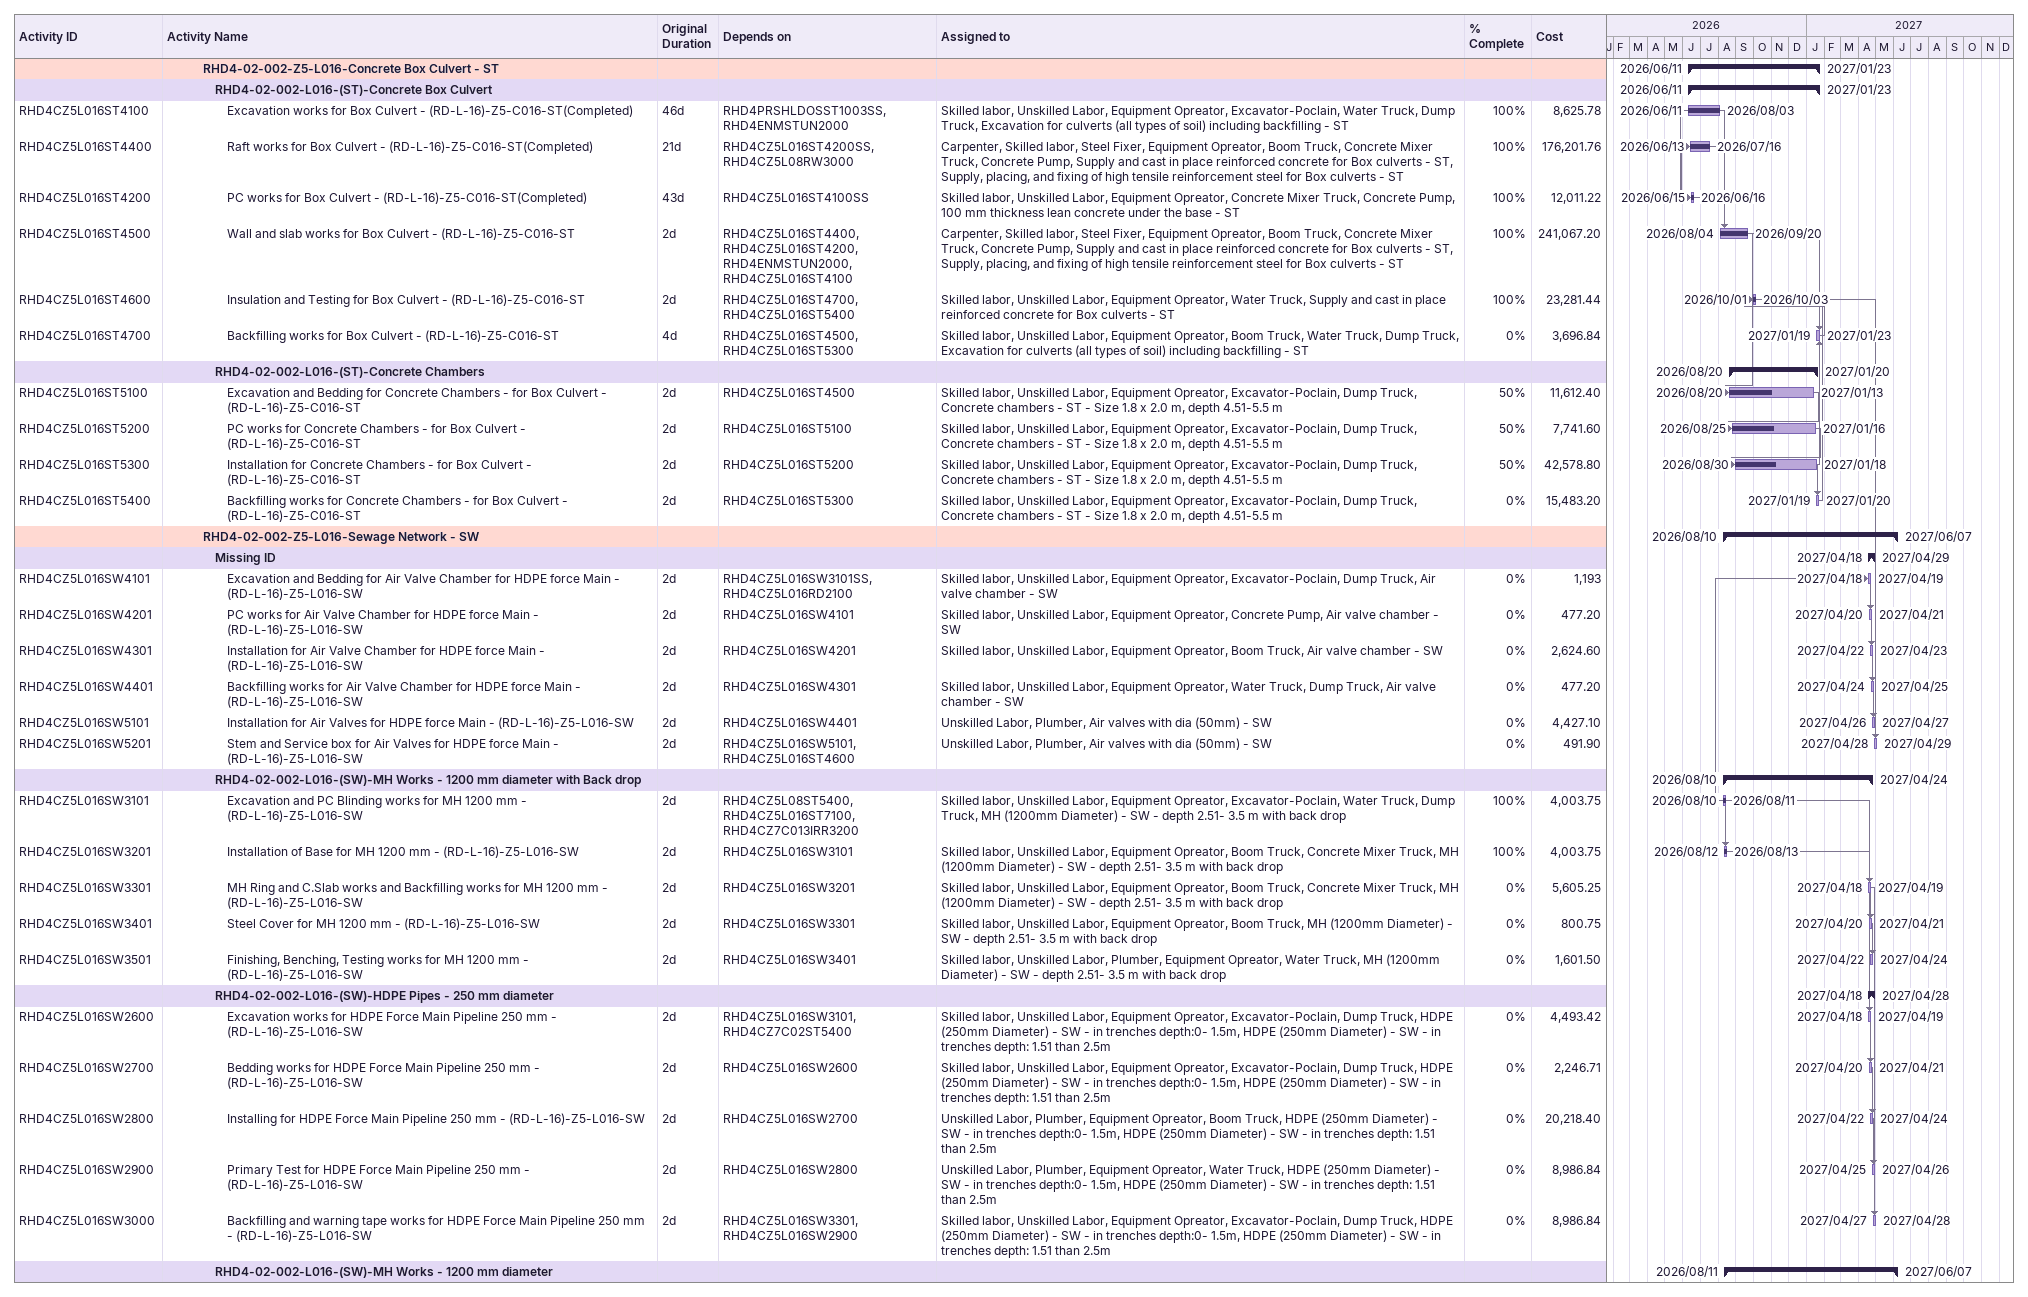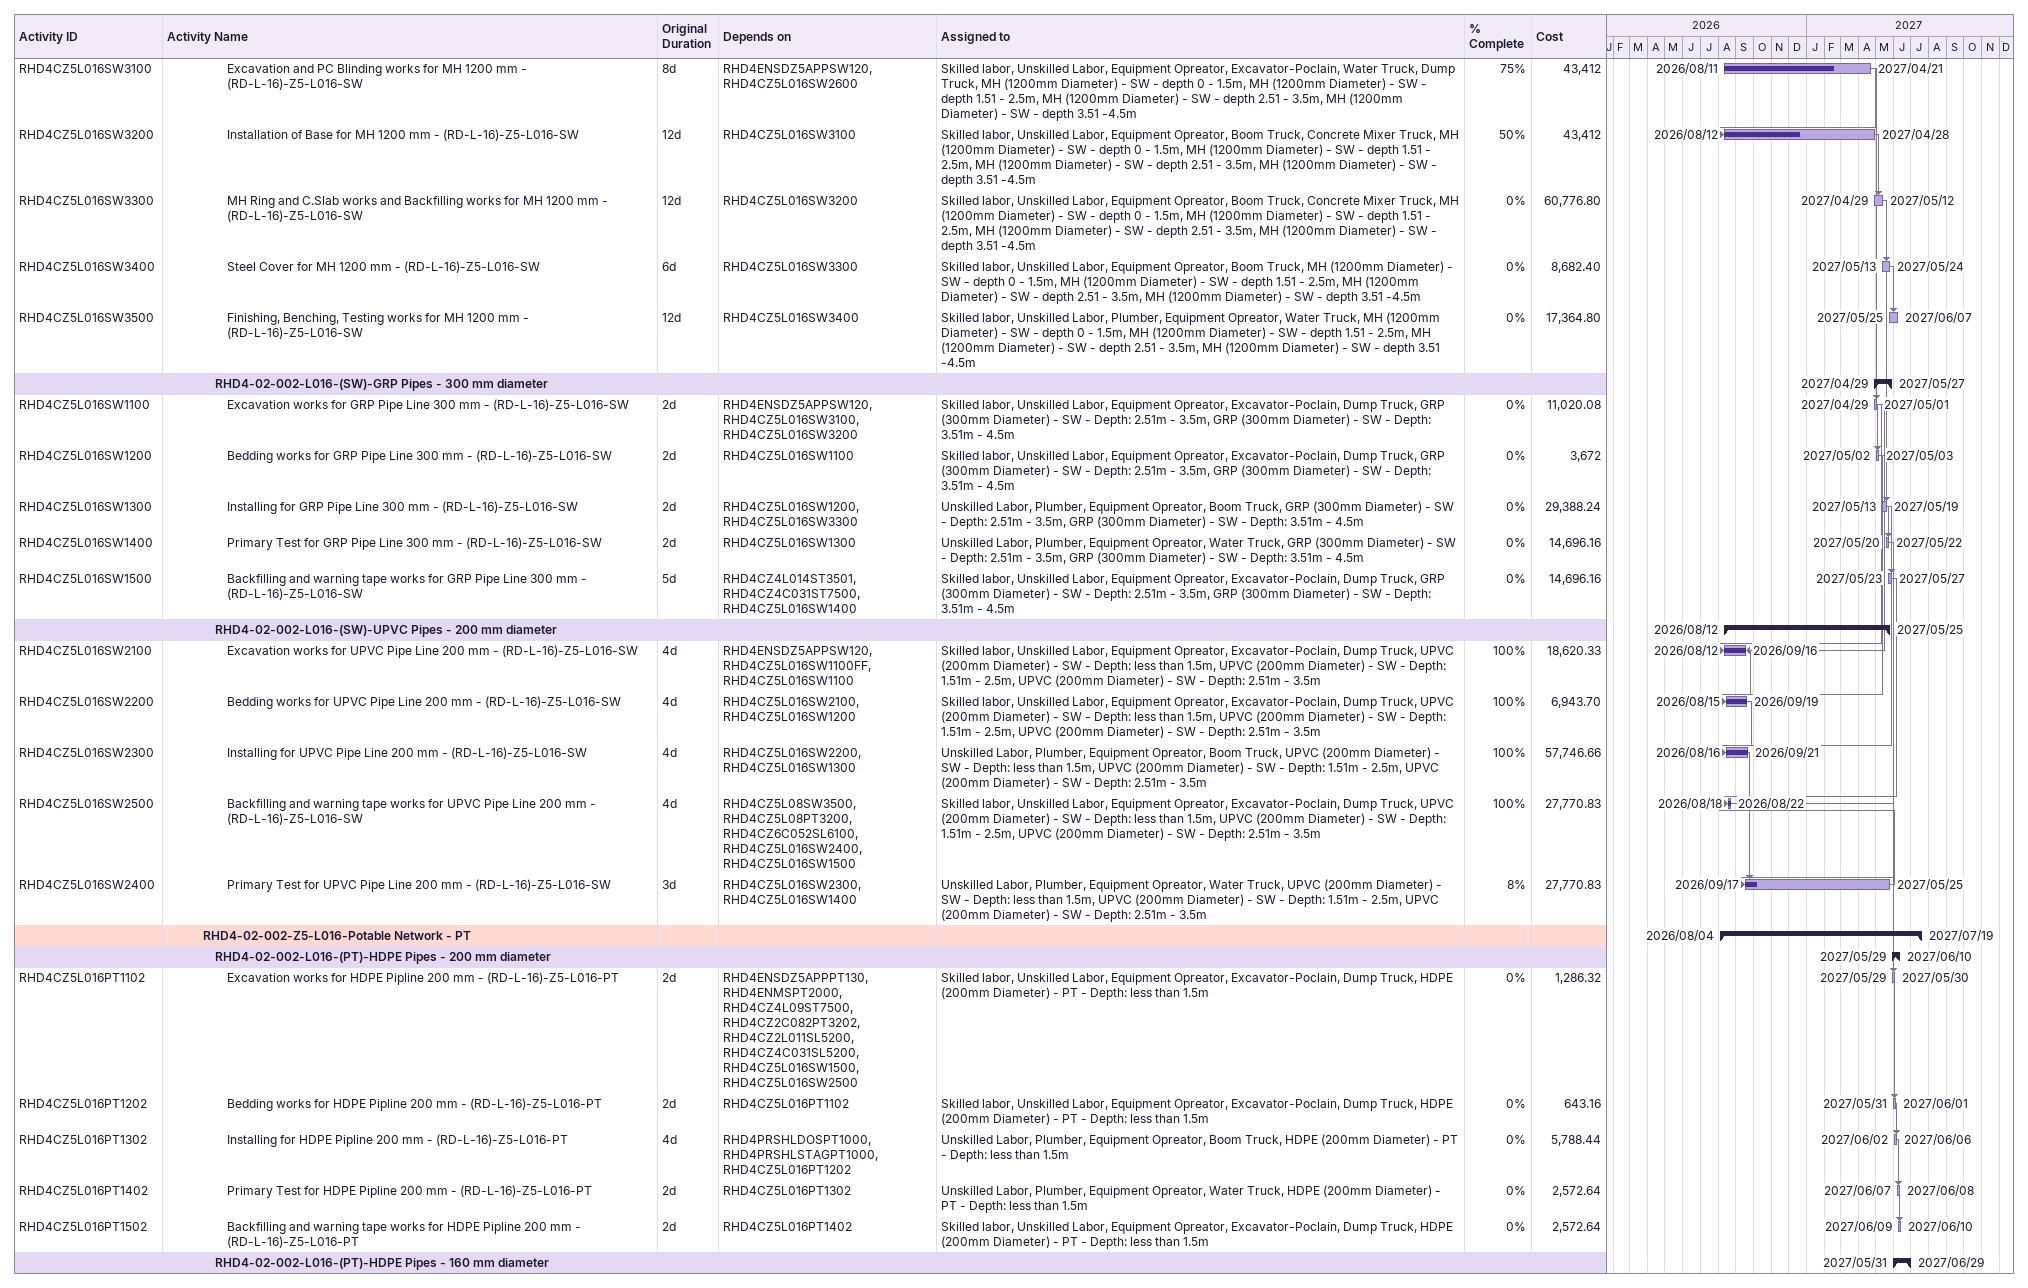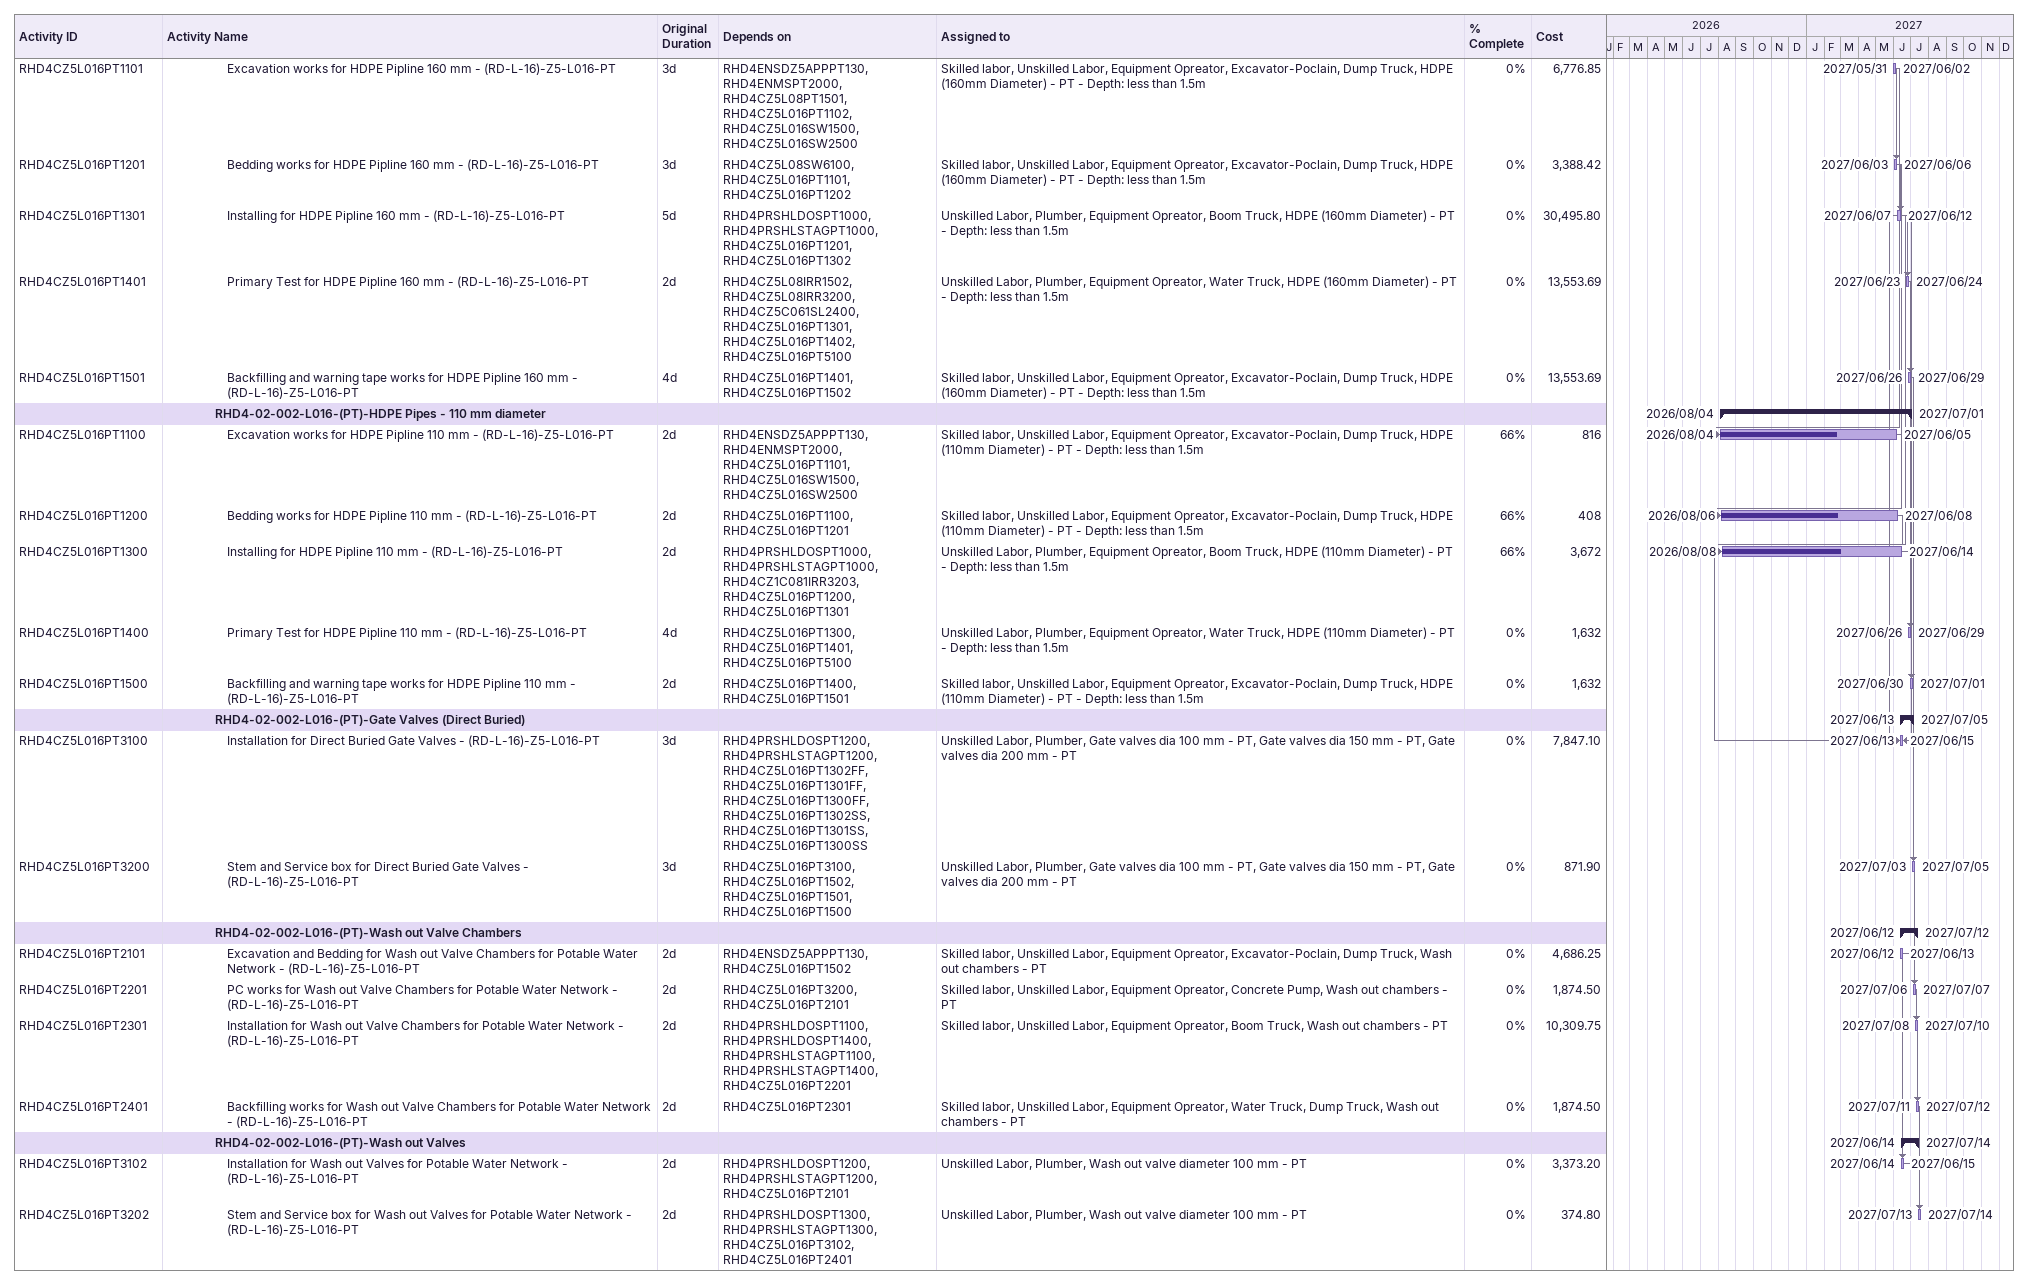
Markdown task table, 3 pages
| ID | Level | Task | Original duration | Start | Finish | Predecessors | Resources | % complete | Cost |
|---|---|---|---|---|---|---|---|---|---|
|  | 4 | **RHD4-02-002-Z5-L016-Concrete Box Culvert - ST** |  | 2026-06-11 | 2027-01-23 |  |  |  |  |
|  | 5 | **RHD4-02-002-L016-(ST)-Concrete Box Culvert** |  | 2026-06-11 | 2027-01-23 |  |  |  |  |
| RHD4CZ5L016ST4100 | 6 | Excavation works for Box Culvert - (RD-L-16)-Z5-C016-ST(Completed) | 46d | 2026-06-11 | 2026-08-03 | RHD4PRSHLDOSST1003SS, RHD4ENMSTUN2000 | Skilled labor, Unskilled Labor, Equipment Opreator, Excavator-Poclain, Water Truck, Dump Truck, Excavation for culverts (all types of soil) including backfilling - ST | 100 | 8625.78 |
| RHD4CZ5L016ST4400 | 6 | Raft works for Box Culvert - (RD-L-16)-Z5-C016-ST(Completed) | 21d | 2026-06-13 | 2026-07-16 | RHD4CZ5L016ST4200SS, RHD4CZ5L08RW3000 | Carpenter, Skilled labor, Steel Fixer, Equipment Opreator, Boom Truck, Concrete Mixer Truck, Concrete Pump, Supply and cast in place reinforced concrete for Box culverts - ST, Supply, placing, and fixing of high tensile reinforcement steel for Box culverts - ST | 100 | 176201.76 |
| RHD4CZ5L016ST4200 | 6 | PC works for Box Culvert - (RD-L-16)-Z5-C016-ST(Completed) | 43d | 2026-06-15 | 2026-06-16 | RHD4CZ5L016ST4100SS | Skilled labor, Unskilled Labor, Equipment Opreator, Concrete Mixer Truck, Concrete Pump, 100 mm thickness lean concrete under the base - ST | 100 | 12011.22 |
| RHD4CZ5L016ST4500 | 6 | Wall and slab works for Box Culvert - (RD-L-16)-Z5-C016-ST | 2d | 2026-08-04 | 2026-09-20 | RHD4CZ5L016ST4400, RHD4CZ5L016ST4200, RHD4ENMSTUN2000, RHD4CZ5L016ST4100 | Carpenter, Skilled labor, Steel Fixer, Equipment Opreator, Boom Truck, Concrete Mixer Truck, Concrete Pump, Supply and cast in place reinforced concrete for Box culverts - ST, Supply, placing, and fixing of high tensile reinforcement steel for Box culverts - ST | 100 | 241067.20 |
| RHD4CZ5L016ST4600 | 6 | Insulation and Testing for Box Culvert - (RD-L-16)-Z5-C016-ST | 2d | 2026-10-01 | 2026-10-03 | RHD4CZ5L016ST4700, RHD4CZ5L016ST5400 | Skilled labor, Unskilled Labor, Equipment Opreator, Water Truck, Supply and cast in place reinforced concrete for Box culverts - ST | 100 | 23281.44 |
| RHD4CZ5L016ST4700 | 6 | Backfilling works for Box Culvert - (RD-L-16)-Z5-C016-ST | 4d | 2027-01-19 | 2027-01-23 | RHD4CZ5L016ST4500, RHD4CZ5L016ST5300 | Skilled labor, Unskilled Labor, Equipment Opreator, Boom Truck, Water Truck, Dump Truck, Excavation for culverts (all types of soil) including backfilling - ST | 0 | 3696.84 |
|  | 5 | **RHD4-02-002-L016-(ST)-Concrete Chambers** |  | 2026-08-20 | 2027-01-20 |  |  |  |  |
| RHD4CZ5L016ST5100 | 6 | Excavation and Bedding for Concrete Chambers - for Box Culvert - (RD-L-16)-Z5-C016-ST | 2d | 2026-08-20 | 2027-01-13 | RHD4CZ5L016ST4500 | Skilled labor, Unskilled Labor, Equipment Opreator, Excavator-Poclain, Dump Truck, Concrete chambers - ST - Size 1.8 x 2.0 m, depth 4.51-5.5 m | 50 | 11612.40 |
| RHD4CZ5L016ST5200 | 6 | PC works for Concrete Chambers - for Box Culvert - (RD-L-16)-Z5-C016-ST | 2d | 2026-08-25 | 2027-01-16 | RHD4CZ5L016ST5100 | Skilled labor, Unskilled Labor, Equipment Opreator, Excavator-Poclain, Dump Truck, Concrete chambers - ST - Size 1.8 x 2.0 m, depth 4.51-5.5 m | 50 | 7741.60 |
| RHD4CZ5L016ST5300 | 6 | Installation for Concrete Chambers - for Box Culvert - (RD-L-16)-Z5-C016-ST | 2d | 2026-08-30 | 2027-01-18 | RHD4CZ5L016ST5200 | Skilled labor, Unskilled Labor, Equipment Opreator, Excavator-Poclain, Dump Truck, Concrete chambers - ST - Size 1.8 x 2.0 m, depth 4.51-5.5 m | 50 | 42578.80 |
| RHD4CZ5L016ST5400 | 6 | Backfilling works for Concrete Chambers - for Box Culvert - (RD-L-16)-Z5-C016-ST | 2d | 2027-01-19 | 2027-01-20 | RHD4CZ5L016ST5300 | Skilled labor, Unskilled Labor, Equipment Opreator, Excavator-Poclain, Dump Truck, Concrete chambers - ST - Size 1.8 x 2.0 m, depth 4.51-5.5 m | 0 | 15483.20 |
|  | 4 | **RHD4-02-002-Z5-L016-Sewage Network - SW** |  | 2026-08-10 | 2027-06-07 |  |  |  |  |
|  | 5 | **Missing ID** |  | 2027-04-18 | 2027-04-29 |  |  |  |  |
| RHD4CZ5L016SW4101 | 6 | Excavation and Bedding for Air Valve Chamber for HDPE force Main - (RD-L-16)-Z5-L016-SW | 2d | 2027-04-18 | 2027-04-19 | RHD4CZ5L016SW3101SS, RHD4CZ5L016RD2100 | Skilled labor, Unskilled Labor, Equipment Opreator, Excavator-Poclain, Dump Truck, Air valve chamber - SW | 0 | 1193 |
| RHD4CZ5L016SW4201 | 6 | PC works for Air Valve Chamber for HDPE force Main - (RD-L-16)-Z5-L016-SW | 2d | 2027-04-20 | 2027-04-21 | RHD4CZ5L016SW4101 | Skilled labor, Unskilled Labor, Equipment Opreator, Concrete Pump, Air valve chamber - SW | 0 | 477.20 |
| RHD4CZ5L016SW4301 | 6 | Installation for Air Valve Chamber for HDPE force Main - (RD-L-16)-Z5-L016-SW | 2d | 2027-04-22 | 2027-04-23 | RHD4CZ5L016SW4201 | Skilled labor, Unskilled Labor, Equipment Opreator, Boom Truck, Air valve chamber - SW | 0 | 2624.60 |
| RHD4CZ5L016SW4401 | 6 | Backfilling works for Air Valve Chamber for HDPE force Main - (RD-L-16)-Z5-L016-SW | 2d | 2027-04-24 | 2027-04-25 | RHD4CZ5L016SW4301 | Skilled labor, Unskilled Labor, Equipment Opreator, Water Truck, Dump Truck, Air valve chamber - SW | 0 | 477.20 |
| RHD4CZ5L016SW5101 | 6 | Installation for Air Valves for HDPE force Main - (RD-L-16)-Z5-L016-SW | 2d | 2027-04-26 | 2027-04-27 | RHD4CZ5L016SW4401 | Unskilled Labor, Plumber, Air valves with dia (50mm) - SW | 0 | 4427.10 |
| RHD4CZ5L016SW5201 | 6 | Stem and Service box for Air Valves for HDPE force Main - (RD-L-16)-Z5-L016-SW | 2d | 2027-04-28 | 2027-04-29 | RHD4CZ5L016SW5101, RHD4CZ5L016ST4600 | Unskilled Labor, Plumber, Air valves with dia (50mm) - SW | 0 | 491.90 |
|  | 5 | **RHD4-02-002-L016-(SW)-MH Works - 1200 mm diameter with Back drop** |  | 2026-08-10 | 2027-04-24 |  |  |  |  |
| RHD4CZ5L016SW3101 | 6 | Excavation and PC Blinding works for MH 1200 mm - (RD-L-16)-Z5-L016-SW | 2d | 2026-08-10 | 2026-08-11 | RHD4CZ5L08ST5400, RHD4CZ5L016ST7100, RHD4CZ7C013IRR3200 | Skilled labor, Unskilled Labor, Equipment Opreator, Excavator-Poclain, Water Truck, Dump Truck, MH (1200mm Diameter) - SW - depth 2.51- 3.5 m with back drop | 100 | 4003.75 |
| RHD4CZ5L016SW3201 | 6 | Installation of Base for MH 1200 mm - (RD-L-16)-Z5-L016-SW | 2d | 2026-08-12 | 2026-08-13 | RHD4CZ5L016SW3101 | Skilled labor, Unskilled Labor, Equipment Opreator, Boom Truck, Concrete Mixer Truck, MH (1200mm Diameter) - SW - depth 2.51- 3.5 m with back drop | 100 | 4003.75 |
| RHD4CZ5L016SW3301 | 6 | MH Ring and C.Slab works and Backfilling works for MH 1200 mm - (RD-L-16)-Z5-L016-SW | 2d | 2027-04-18 | 2027-04-19 | RHD4CZ5L016SW3201 | Skilled labor, Unskilled Labor, Equipment Opreator, Boom Truck, Concrete Mixer Truck, MH (1200mm Diameter) - SW - depth 2.51- 3.5 m with back drop | 0 | 5605.25 |
| RHD4CZ5L016SW3401 | 6 | Steel Cover for MH 1200 mm - (RD-L-16)-Z5-L016-SW | 2d | 2027-04-20 | 2027-04-21 | RHD4CZ5L016SW3301 | Skilled labor, Unskilled Labor, Equipment Opreator, Boom Truck, MH (1200mm Diameter) - SW - depth 2.51- 3.5 m with back drop | 0 | 800.75 |
| RHD4CZ5L016SW3501 | 6 | Finishing, Benching, Testing works for MH 1200 mm - (RD-L-16)-Z5-L016-SW | 2d | 2027-04-22 | 2027-04-24 | RHD4CZ5L016SW3401 | Skilled labor, Unskilled Labor, Plumber, Equipment Opreator, Water Truck, MH (1200mm Diameter) - SW - depth 2.51- 3.5 m with back drop | 0 | 1601.50 |
|  | 5 | **RHD4-02-002-L016-(SW)-HDPE Pipes - 250 mm diameter** |  | 2027-04-18 | 2027-04-28 |  |  |  |  |
| RHD4CZ5L016SW2600 | 6 | Excavation works for HDPE Force Main Pipeline 250 mm - (RD-L-16)-Z5-L016-SW | 2d | 2027-04-18 | 2027-04-19 | RHD4CZ5L016SW3101, RHD4CZ7C02ST5400 | Skilled labor, Unskilled Labor, Equipment Opreator, Excavator-Poclain, Dump Truck, HDPE (250mm Diameter) - SW - in trenches depth:0- 1.5m, HDPE (250mm Diameter) - SW - in trenches depth: 1.51 than 2.5m | 0 | 4493.42 |
| RHD4CZ5L016SW2700 | 6 | Bedding works for HDPE Force Main Pipeline 250 mm - (RD-L-16)-Z5-L016-SW | 2d | 2027-04-20 | 2027-04-21 | RHD4CZ5L016SW2600 | Skilled labor, Unskilled Labor, Equipment Opreator, Excavator-Poclain, Dump Truck, HDPE (250mm Diameter) - SW - in trenches depth:0- 1.5m, HDPE (250mm Diameter) - SW - in trenches depth: 1.51 than 2.5m | 0 | 2246.71 |
| RHD4CZ5L016SW2800 | 6 | Installing for HDPE Force Main Pipeline 250 mm - (RD-L-16)-Z5-L016-SW | 2d | 2027-04-22 | 2027-04-24 | RHD4CZ5L016SW2700 | Unskilled Labor, Plumber, Equipment Opreator, Boom Truck, HDPE (250mm Diameter) - SW - in trenches depth:0- 1.5m, HDPE (250mm Diameter) - SW - in trenches depth: 1.51 than 2.5m | 0 | 20218.40 |
| RHD4CZ5L016SW2900 | 6 | Primary Test for HDPE Force Main Pipeline 250 mm - (RD-L-16)-Z5-L016-SW | 2d | 2027-04-25 | 2027-04-26 | RHD4CZ5L016SW2800 | Unskilled Labor, Plumber, Equipment Opreator, Water Truck, HDPE (250mm Diameter) - SW - in trenches depth:0- 1.5m, HDPE (250mm Diameter) - SW - in trenches depth: 1.51 than 2.5m | 0 | 8986.84 |
| RHD4CZ5L016SW3000 | 6 | Backfilling and warning tape works for HDPE Force Main Pipeline 250 mm - (RD-L-16)-Z5-L016-SW | 2d | 2027-04-27 | 2027-04-28 | RHD4CZ5L016SW3301, RHD4CZ5L016SW2900 | Skilled labor, Unskilled Labor, Equipment Opreator, Excavator-Poclain, Dump Truck, HDPE (250mm Diameter) - SW - in trenches depth:0- 1.5m, HDPE (250mm Diameter) - SW - in trenches depth: 1.51 than 2.5m | 0 | 8986.84 |
|  | 5 | **RHD4-02-002-L016-(SW)-MH Works - 1200 mm diameter** |  | 2026-08-11 | 2027-06-07 |  |  |  |  |
| RHD4CZ5L016SW3100 | 6 | Excavation and PC Blinding works for MH 1200 mm - (RD-L-16)-Z5-L016-SW | 8d | 2026-08-11 | 2027-04-21 | RHD4ENSDZ5APPSW120, RHD4CZ5L016SW2600 | Skilled labor, Unskilled Labor, Equipment Opreator, Excavator-Poclain, Water Truck, Dump Truck, MH (1200mm Diameter) - SW - depth 0 - 1.5m, MH (1200mm Diameter) - SW - depth 1.51 - 2.5m, MH (1200mm Diameter) - SW - depth 2.51 - 3.5m, MH (1200mm Diameter) - SW - depth 3.51 -4.5m | 75 | 43412 |
| RHD4CZ5L016SW3200 | 6 | Installation of Base for MH 1200 mm - (RD-L-16)-Z5-L016-SW | 12d | 2026-08-12 | 2027-04-28 | RHD4CZ5L016SW3100 | Skilled labor, Unskilled Labor, Equipment Opreator, Boom Truck, Concrete Mixer Truck, MH (1200mm Diameter) - SW - depth 0 - 1.5m, MH (1200mm Diameter) - SW - depth 1.51 - 2.5m, MH (1200mm Diameter) - SW - depth 2.51 - 3.5m, MH (1200mm Diameter) - SW - depth 3.51 -4.5m | 50 | 43412 |
| RHD4CZ5L016SW3300 | 6 | MH Ring and C.Slab works and Backfilling works for MH 1200 mm - (RD-L-16)-Z5-L016-SW | 12d | 2027-04-29 | 2027-05-12 | RHD4CZ5L016SW3200 | Skilled labor, Unskilled Labor, Equipment Opreator, Boom Truck, Concrete Mixer Truck, MH (1200mm Diameter) - SW - depth 0 - 1.5m, MH (1200mm Diameter) - SW - depth 1.51 - 2.5m, MH (1200mm Diameter) - SW - depth 2.51 - 3.5m, MH (1200mm Diameter) - SW - depth 3.51 -4.5m | 0 | 60776.80 |
| RHD4CZ5L016SW3400 | 6 | Steel Cover for MH 1200 mm - (RD-L-16)-Z5-L016-SW | 6d | 2027-05-13 | 2027-05-24 | RHD4CZ5L016SW3300 | Skilled labor, Unskilled Labor, Equipment Opreator, Boom Truck, MH (1200mm Diameter) - SW - depth 0 - 1.5m, MH (1200mm Diameter) - SW - depth 1.51 - 2.5m, MH (1200mm Diameter) - SW - depth 2.51 - 3.5m, MH (1200mm Diameter) - SW - depth 3.51 -4.5m | 0 | 8682.40 |
| RHD4CZ5L016SW3500 | 6 | Finishing, Benching, Testing works for MH 1200 mm - (RD-L-16)-Z5-L016-SW | 12d | 2027-05-25 | 2027-06-07 | RHD4CZ5L016SW3400 | Skilled labor, Unskilled Labor, Plumber, Equipment Opreator, Water Truck, MH (1200mm Diameter) - SW - depth 0 - 1.5m, MH (1200mm Diameter) - SW - depth 1.51 - 2.5m, MH (1200mm Diameter) - SW - depth 2.51 - 3.5m, MH (1200mm Diameter) - SW - depth 3.51 -4.5m | 0 | 17364.80 |
|  | 5 | **RHD4-02-002-L016-(SW)-GRP Pipes - 300 mm diameter** |  | 2027-04-29 | 2027-05-27 |  |  |  |  |
| RHD4CZ5L016SW1100 | 6 | Excavation works for GRP Pipe Line 300 mm - (RD-L-16)-Z5-L016-SW | 2d | 2027-04-29 | 2027-05-01 | RHD4ENSDZ5APPSW120, RHD4CZ5L016SW3100, RHD4CZ5L016SW3200 | Skilled labor, Unskilled Labor, Equipment Opreator, Excavator-Poclain, Dump Truck, GRP (300mm Diameter) - SW - Depth: 2.51m - 3.5m, GRP (300mm Diameter) - SW - Depth: 3.51m - 4.5m | 0 | 11020.08 |
| RHD4CZ5L016SW1200 | 6 | Bedding works for GRP Pipe Line 300 mm - (RD-L-16)-Z5-L016-SW | 2d | 2027-05-02 | 2027-05-03 | RHD4CZ5L016SW1100 | Skilled labor, Unskilled Labor, Equipment Opreator, Excavator-Poclain, Dump Truck, GRP (300mm Diameter) - SW - Depth: 2.51m - 3.5m, GRP (300mm Diameter) - SW - Depth: 3.51m - 4.5m | 0 | 3672 |
| RHD4CZ5L016SW1300 | 6 | Installing for GRP Pipe Line 300 mm - (RD-L-16)-Z5-L016-SW | 2d | 2027-05-13 | 2027-05-19 | RHD4CZ5L016SW1200, RHD4CZ5L016SW3300 | Unskilled Labor, Plumber, Equipment Opreator, Boom Truck, GRP (300mm Diameter) - SW - Depth: 2.51m - 3.5m, GRP (300mm Diameter) - SW - Depth: 3.51m - 4.5m | 0 | 29388.24 |
| RHD4CZ5L016SW1400 | 6 | Primary Test for GRP Pipe Line 300 mm - (RD-L-16)-Z5-L016-SW | 2d | 2027-05-20 | 2027-05-22 | RHD4CZ5L016SW1300 | Unskilled Labor, Plumber, Equipment Opreator, Water Truck, GRP (300mm Diameter) - SW - Depth: 2.51m - 3.5m, GRP (300mm Diameter) - SW - Depth: 3.51m - 4.5m | 0 | 14696.16 |
| RHD4CZ5L016SW1500 | 6 | Backfilling and warning tape works for GRP Pipe Line 300 mm - (RD-L-16)-Z5-L016-SW | 5d | 2027-05-23 | 2027-05-27 | RHD4CZ4L014ST3501, RHD4CZ4C031ST7500, RHD4CZ5L016SW1400 | Skilled labor, Unskilled Labor, Equipment Opreator, Excavator-Poclain, Dump Truck, GRP (300mm Diameter) - SW - Depth: 2.51m - 3.5m, GRP (300mm Diameter) - SW - Depth: 3.51m - 4.5m | 0 | 14696.16 |
|  | 5 | **RHD4-02-002-L016-(SW)-UPVC Pipes - 200 mm diameter** |  | 2026-08-12 | 2027-05-25 |  |  |  |  |
| RHD4CZ5L016SW2100 | 6 | Excavation works for UPVC Pipe Line 200 mm - (RD-L-16)-Z5-L016-SW | 4d | 2026-08-12 | 2026-09-16 | RHD4ENSDZ5APPSW120, RHD4CZ5L016SW1100FF, RHD4CZ5L016SW1100 | Skilled labor, Unskilled Labor, Equipment Opreator, Excavator-Poclain, Dump Truck, UPVC (200mm Diameter) - SW - Depth: less than 1.5m, UPVC (200mm Diameter) - SW - Depth: 1.51m - 2.5m, UPVC (200mm Diameter) - SW - Depth: 2.51m - 3.5m | 100 | 18620.33 |
| RHD4CZ5L016SW2200 | 6 | Bedding works for UPVC Pipe Line 200 mm - (RD-L-16)-Z5-L016-SW | 4d | 2026-08-15 | 2026-09-19 | RHD4CZ5L016SW2100, RHD4CZ5L016SW1200 | Skilled labor, Unskilled Labor, Equipment Opreator, Excavator-Poclain, Dump Truck, UPVC (200mm Diameter) - SW - Depth: less than 1.5m, UPVC (200mm Diameter) - SW - Depth: 1.51m - 2.5m, UPVC (200mm Diameter) - SW - Depth: 2.51m - 3.5m | 100 | 6943.70 |
| RHD4CZ5L016SW2300 | 6 | Installing for UPVC Pipe Line 200 mm - (RD-L-16)-Z5-L016-SW | 4d | 2026-08-16 | 2026-09-21 | RHD4CZ5L016SW2200, RHD4CZ5L016SW1300 | Unskilled Labor, Plumber, Equipment Opreator, Boom Truck, UPVC (200mm Diameter) - SW - Depth: less than 1.5m, UPVC (200mm Diameter) - SW - Depth: 1.51m - 2.5m, UPVC (200mm Diameter) - SW - Depth: 2.51m - 3.5m | 100 | 57746.66 |
| RHD4CZ5L016SW2500 | 6 | Backfilling and warning tape works for UPVC Pipe Line 200 mm - (RD-L-16)-Z5-L016-SW | 4d | 2026-08-18 | 2026-08-22 | RHD4CZ5L08SW3500, RHD4CZ5L08PT3200, RHD4CZ6C052SL6100, RHD4CZ5L016SW2400, RHD4CZ5L016SW1500 | Skilled labor, Unskilled Labor, Equipment Opreator, Excavator-Poclain, Dump Truck, UPVC (200mm Diameter) - SW - Depth: less than 1.5m, UPVC (200mm Diameter) - SW - Depth: 1.51m - 2.5m, UPVC (200mm Diameter) - SW - Depth: 2.51m - 3.5m | 100 | 27770.83 |
| RHD4CZ5L016SW2400 | 6 | Primary Test for UPVC Pipe Line 200 mm - (RD-L-16)-Z5-L016-SW | 3d | 2026-09-17 | 2027-05-25 | RHD4CZ5L016SW2300, RHD4CZ5L016SW1400 | Unskilled Labor, Plumber, Equipment Opreator, Water Truck, UPVC (200mm Diameter) - SW - Depth: less than 1.5m, UPVC (200mm Diameter) - SW - Depth: 1.51m - 2.5m, UPVC (200mm Diameter) - SW - Depth: 2.51m - 3.5m | 8 | 27770.83 |
|  | 4 | **RHD4-02-002-Z5-L016-Potable Network - PT** |  | 2026-08-04 | 2027-07-19 |  |  |  |  |
|  | 5 | **RHD4-02-002-L016-(PT)-HDPE Pipes - 200 mm diameter** |  | 2027-05-29 | 2027-06-10 |  |  |  |  |
| RHD4CZ5L016PT1102 | 6 | Excavation works for HDPE Pipline 200 mm - (RD-L-16)-Z5-L016-PT | 2d | 2027-05-29 | 2027-05-30 | RHD4ENSDZ5APPPT130, RHD4ENMSPT2000, RHD4CZ4L09ST7500, RHD4CZ2C082PT3202, RHD4CZ2L011SL5200, RHD4CZ4C031SL5200, RHD4CZ5L016SW1500, RHD4CZ5L016SW2500 | Skilled labor, Unskilled Labor, Equipment Opreator, Excavator-Poclain, Dump Truck, HDPE (200mm Diameter) - PT - Depth: less than 1.5m | 0 | 1286.32 |
| RHD4CZ5L016PT1202 | 6 | Bedding works for HDPE Pipline 200 mm - (RD-L-16)-Z5-L016-PT | 2d | 2027-05-31 | 2027-06-01 | RHD4CZ5L016PT1102 | Skilled labor, Unskilled Labor, Equipment Opreator, Excavator-Poclain, Dump Truck, HDPE (200mm Diameter) - PT - Depth: less than 1.5m | 0 | 643.16 |
| RHD4CZ5L016PT1302 | 6 | Installing for HDPE Pipline 200 mm - (RD-L-16)-Z5-L016-PT | 4d | 2027-06-02 | 2027-06-06 | RHD4PRSHLDOSPT1000, RHD4PRSHLSTAGPT1000, RHD4CZ5L016PT1202 | Unskilled Labor, Plumber, Equipment Opreator, Boom Truck, HDPE (200mm Diameter) - PT - Depth: less than 1.5m | 0 | 5788.44 |
| RHD4CZ5L016PT1402 | 6 | Primary Test for HDPE Pipline 200 mm - (RD-L-16)-Z5-L016-PT | 2d | 2027-06-07 | 2027-06-08 | RHD4CZ5L016PT1302 | Unskilled Labor, Plumber, Equipment Opreator, Water Truck, HDPE (200mm Diameter) - PT - Depth: less than 1.5m | 0 | 2572.64 |
| RHD4CZ5L016PT1502 | 6 | Backfilling and warning tape works for HDPE Pipline 200 mm - (RD-L-16)-Z5-L016-PT | 2d | 2027-06-09 | 2027-06-10 | RHD4CZ5L016PT1402 | Skilled labor, Unskilled Labor, Equipment Opreator, Excavator-Poclain, Dump Truck, HDPE (200mm Diameter) - PT - Depth: less than 1.5m | 0 | 2572.64 |
|  | 5 | **RHD4-02-002-L016-(PT)-HDPE Pipes - 160 mm diameter** |  | 2027-05-31 | 2027-06-29 |  |  |  |  |
| RHD4CZ5L016PT1101 | 6 | Excavation works for HDPE Pipline 160 mm - (RD-L-16)-Z5-L016-PT | 3d | 2027-05-31 | 2027-06-02 | RHD4ENSDZ5APPPT130, RHD4ENMSPT2000, RHD4CZ5L08PT1501, RHD4CZ5L016PT1102, RHD4CZ5L016SW1500, RHD4CZ5L016SW2500 | Skilled labor, Unskilled Labor, Equipment Opreator, Excavator-Poclain, Dump Truck, HDPE (160mm Diameter) - PT - Depth: less than 1.5m | 0 | 6776.85 |
| RHD4CZ5L016PT1201 | 6 | Bedding works for HDPE Pipline 160 mm - (RD-L-16)-Z5-L016-PT | 3d | 2027-06-03 | 2027-06-06 | RHD4CZ5L08SW6100, RHD4CZ5L016PT1101, RHD4CZ5L016PT1202 | Skilled labor, Unskilled Labor, Equipment Opreator, Excavator-Poclain, Dump Truck, HDPE (160mm Diameter) - PT - Depth: less than 1.5m | 0 | 3388.42 |
| RHD4CZ5L016PT1301 | 6 | Installing for HDPE Pipline 160 mm - (RD-L-16)-Z5-L016-PT | 5d | 2027-06-07 | 2027-06-12 | RHD4PRSHLDOSPT1000, RHD4PRSHLSTAGPT1000, RHD4CZ5L016PT1201, RHD4CZ5L016PT1302 | Unskilled Labor, Plumber, Equipment Opreator, Boom Truck, HDPE (160mm Diameter) - PT - Depth: less than 1.5m | 0 | 30495.80 |
| RHD4CZ5L016PT1401 | 6 | Primary Test for HDPE Pipline 160 mm - (RD-L-16)-Z5-L016-PT | 2d | 2027-06-23 | 2027-06-24 | RHD4CZ5L08IRR1502, RHD4CZ5L08IRR3200, RHD4CZ5C061SL2400, RHD4CZ5L016PT1301, RHD4CZ5L016PT1402, RHD4CZ5L016PT5100 | Unskilled Labor, Plumber, Equipment Opreator, Water Truck, HDPE (160mm Diameter) - PT - Depth: less than 1.5m | 0 | 13553.69 |
| RHD4CZ5L016PT1501 | 6 | Backfilling and warning tape works for HDPE Pipline 160 mm - (RD-L-16)-Z5-L016-PT | 4d | 2027-06-26 | 2027-06-29 | RHD4CZ5L016PT1401, RHD4CZ5L016PT1502 | Skilled labor, Unskilled Labor, Equipment Opreator, Excavator-Poclain, Dump Truck, HDPE (160mm Diameter) - PT - Depth: less than 1.5m | 0 | 13553.69 |
|  | 5 | **RHD4-02-002-L016-(PT)-HDPE Pipes - 110 mm diameter** |  | 2026-08-04 | 2027-07-01 |  |  |  |  |
| RHD4CZ5L016PT1100 | 6 | Excavation works for HDPE Pipline 110 mm - (RD-L-16)-Z5-L016-PT | 2d | 2026-08-04 | 2027-06-05 | RHD4ENSDZ5APPPT130, RHD4ENMSPT2000, RHD4CZ5L016PT1101, RHD4CZ5L016SW1500, RHD4CZ5L016SW2500 | Skilled labor, Unskilled Labor, Equipment Opreator, Excavator-Poclain, Dump Truck, HDPE (110mm Diameter) - PT - Depth: less than 1.5m | 66 | 816 |
| RHD4CZ5L016PT1200 | 6 | Bedding works for HDPE Pipline 110 mm - (RD-L-16)-Z5-L016-PT | 2d | 2026-08-06 | 2027-06-08 | RHD4CZ5L016PT1100, RHD4CZ5L016PT1201 | Skilled labor, Unskilled Labor, Equipment Opreator, Excavator-Poclain, Dump Truck, HDPE (110mm Diameter) - PT - Depth: less than 1.5m | 66 | 408 |
| RHD4CZ5L016PT1300 | 6 | Installing for HDPE Pipline 110 mm - (RD-L-16)-Z5-L016-PT | 2d | 2026-08-08 | 2027-06-14 | RHD4PRSHLDOSPT1000, RHD4PRSHLSTAGPT1000, RHD4CZ1C081IRR3203, RHD4CZ5L016PT1200, RHD4CZ5L016PT1301 | Unskilled Labor, Plumber, Equipment Opreator, Boom Truck, HDPE (110mm Diameter) - PT - Depth: less than 1.5m | 66 | 3672 |
| RHD4CZ5L016PT1400 | 6 | Primary Test for HDPE Pipline 110 mm - (RD-L-16)-Z5-L016-PT | 4d | 2027-06-26 | 2027-06-29 | RHD4CZ5L016PT1300, RHD4CZ5L016PT1401, RHD4CZ5L016PT5100 | Unskilled Labor, Plumber, Equipment Opreator, Water Truck, HDPE (110mm Diameter) - PT - Depth: less than 1.5m | 0 | 1632 |
| RHD4CZ5L016PT1500 | 6 | Backfilling and warning tape works for HDPE Pipline 110 mm - (RD-L-16)-Z5-L016-PT | 2d | 2027-06-30 | 2027-07-01 | RHD4CZ5L016PT1400, RHD4CZ5L016PT1501 | Skilled labor, Unskilled Labor, Equipment Opreator, Excavator-Poclain, Dump Truck, HDPE (110mm Diameter) - PT - Depth: less than 1.5m | 0 | 1632 |
|  | 5 | **RHD4-02-002-L016-(PT)-Gate Valves (Direct Buried)** |  | 2027-06-13 | 2027-07-05 |  |  |  |  |
| RHD4CZ5L016PT3100 | 6 | Installation for Direct Buried Gate Valves - (RD-L-16)-Z5-L016-PT | 3d | 2027-06-13 | 2027-06-15 | RHD4PRSHLDOSPT1200, RHD4PRSHLSTAGPT1200, RHD4CZ5L016PT1302FF, RHD4CZ5L016PT1301FF, RHD4CZ5L016PT1300FF, RHD4CZ5L016PT1302SS, RHD4CZ5L016PT1301SS, RHD4CZ5L016PT1300SS | Unskilled Labor, Plumber, Gate valves dia 100 mm - PT, Gate valves dia 150 mm - PT, Gate valves dia 200 mm - PT | 0 | 7847.10 |
| RHD4CZ5L016PT3200 | 6 | Stem and Service box for Direct Buried Gate Valves - (RD-L-16)-Z5-L016-PT | 3d | 2027-07-03 | 2027-07-05 | RHD4CZ5L016PT3100, RHD4CZ5L016PT1502, RHD4CZ5L016PT1501, RHD4CZ5L016PT1500 | Unskilled Labor, Plumber, Gate valves dia 100 mm - PT, Gate valves dia 150 mm - PT, Gate valves dia 200 mm - PT | 0 | 871.90 |
|  | 5 | **RHD4-02-002-L016-(PT)-Wash out Valve Chambers** |  | 2027-06-12 | 2027-07-12 |  |  |  |  |
| RHD4CZ5L016PT2101 | 6 | Excavation and Bedding for Wash out Valve Chambers for Potable Water Network - (RD-L-16)-Z5-L016-PT | 2d | 2027-06-12 | 2027-06-13 | RHD4ENSDZ5APPPT130, RHD4CZ5L016PT1502 | Skilled labor, Unskilled Labor, Equipment Opreator, Excavator-Poclain, Dump Truck, Wash out chambers - PT | 0 | 4686.25 |
| RHD4CZ5L016PT2201 | 6 | PC works for Wash out Valve Chambers for Potable Water Network - (RD-L-16)-Z5-L016-PT | 2d | 2027-07-06 | 2027-07-07 | RHD4CZ5L016PT3200, RHD4CZ5L016PT2101 | Skilled labor, Unskilled Labor, Equipment Opreator, Concrete Pump, Wash out chambers - PT | 0 | 1874.50 |
| RHD4CZ5L016PT2301 | 6 | Installation for Wash out Valve Chambers for Potable Water Network - (RD-L-16)-Z5-L016-PT | 2d | 2027-07-08 | 2027-07-10 | RHD4PRSHLDOSPT1100, RHD4PRSHLDOSPT1400, RHD4PRSHLSTAGPT1100, RHD4PRSHLSTAGPT1400, RHD4CZ5L016PT2201 | Skilled labor, Unskilled Labor, Equipment Opreator, Boom Truck, Wash out chambers - PT | 0 | 10309.75 |
| RHD4CZ5L016PT2401 | 6 | Backfilling works for Wash out Valve Chambers for Potable Water Network - (RD-L-16)-Z5-L016-PT | 2d | 2027-07-11 | 2027-07-12 | RHD4CZ5L016PT2301 | Skilled labor, Unskilled Labor, Equipment Opreator, Water Truck, Dump Truck, Wash out chambers - PT | 0 | 1874.50 |
|  | 5 | **RHD4-02-002-L016-(PT)-Wash out Valves** |  | 2027-06-14 | 2027-07-14 |  |  |  |  |
| RHD4CZ5L016PT3102 | 6 | Installation for Wash out Valves for Potable Water Network - (RD-L-16)-Z5-L016-PT | 2d | 2027-06-14 | 2027-06-15 | RHD4PRSHLDOSPT1200, RHD4PRSHLSTAGPT1200, RHD4CZ5L016PT2101 | Unskilled Labor, Plumber, Wash out valve diameter 100 mm - PT | 0 | 3373.20 |
| RHD4CZ5L016PT3202 | 6 | Stem and Service box for Wash out Valves for Potable Water Network - (RD-L-16)-Z5-L016-PT | 2d | 2027-07-13 | 2027-07-14 | RHD4PRSHLDOSPT1300, RHD4PRSHLSTAGPT1300, RHD4CZ5L016PT3102, RHD4CZ5L016PT2401 | Unskilled Labor, Plumber, Wash out valve diameter 100 mm - PT | 0 | 374.80 |
